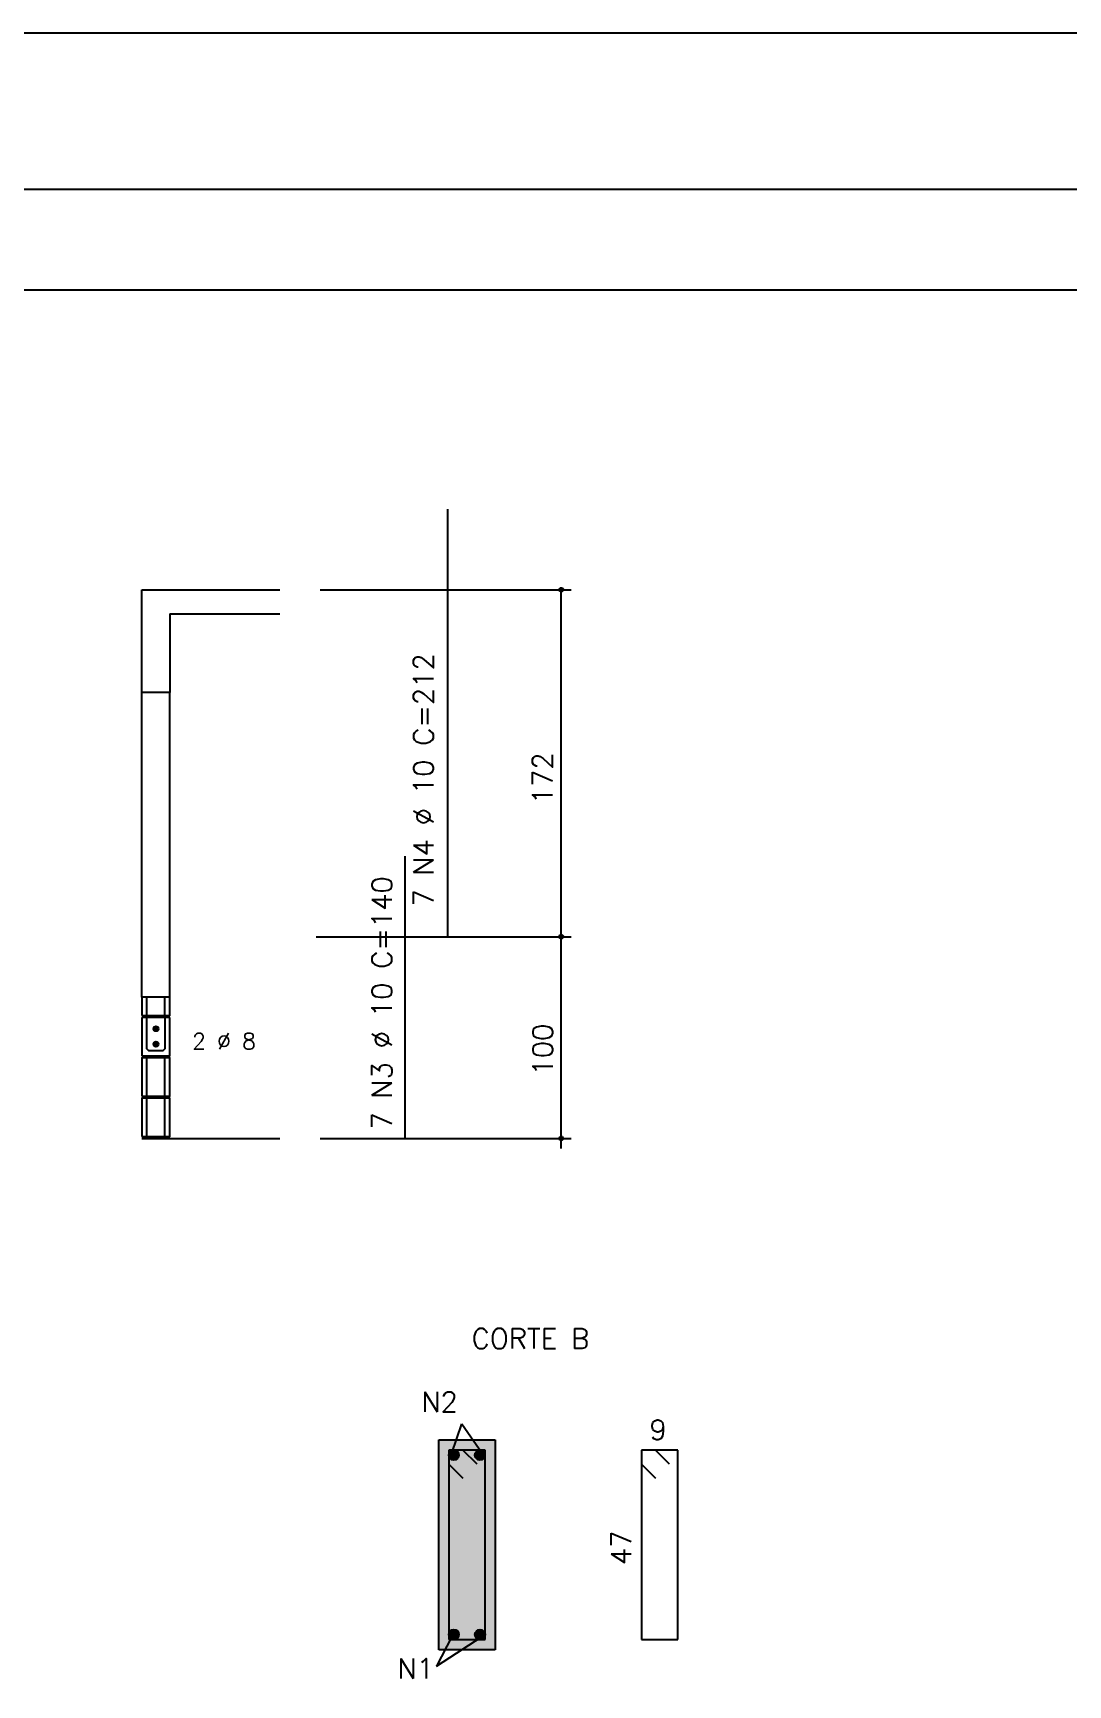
# Model space of a CAD drawing. Extents: x -1.9 to 86, y -1.6 to 61.
# Drawn here: x 59.78 to 70.04, y 44.57 to 60.95 of the extents above; entities that cross this region are included whole.
import ezdxf

# ---------------------------------------------------------------- set-up
doc = ezdxf.new("R2010")
doc.units = 0
doc.header["$MEASUREMENT"] = 0
doc.linetypes.add('HIDDEN', pattern=[9.525, 6.35, -3.175])
doc.layers.get('Defpoints').update_dxf_attribs({"linetype": 'CONTINUOUS'})
for name, color, linetype in [('27', 4, 'CONTINUOUS'), ('ARQ_FOLHA', 7, 'CONTINUOUS'), ('PENA_01', 1, 'CONTINUOUS'), ('PENA_02', 2, 'CONTINUOUS'), ('PENA_03', 3, 'CONTINUOUS'), ('PENA_05', 5, 'CONTINUOUS'), ('PENA_10', 253, 'CONTINUOUS')]:
    doc.layers.add(name, color=color, linetype=linetype)
doc.styles.get("Standard").update_dxf_attribs({"font": 'ROMANS.SHX'})

msp = doc.modelspace()

# ---------------------------------------------------------------- linework, layer by layer
at = {"layer": '27', "linetype": 'Continuous'}
for p, q in [((60.856, 51.39), (60.856, 54.41)), ((61.136, 51.39), (61.136, 54.41))]:
    msp.add_line(p, q, dxfattribs=at)
at = {"layer": 'ARQ_FOLHA', "color": 1}
for points in [[(0, 0), (84.1, 0), (84.1, 59.4), (0, 59.4)], [(2.5, 1), (83.1, 1), (83.1, 58.4), (2.5, 58.4)]]:
    msp.add_lwpolyline(points, close=True, dxfattribs=at)
at = {"layer": 'Defpoints', "color": 8, "linetype": 'HIDDEN', "ltscale": 100}
msp.add_lwpolyline([(-1.95, 60.95), (-1.95, -1.55), (86.05, -1.55), (86.05, 60.95)], close=True, dxfattribs=at)
at = {"layer": 'PENA_01', "linetype": 'Continuous'}
for p, q in [((62.627, 55.43), (65.116, 55.43)), ((65.016, 49.89), (65.016, 55.43)), ((62.585, 51.99), (65.116, 51.99)), ((62.627, 49.99), (65.116, 49.99)), ((63.801, 47.001), (64.361, 47.001)), ((63.801, 44.921), (63.801, 47.001)), ((64.361, 47.001), (64.361, 44.921)), ((64.001, 44.921), (63.801, 44.921)), ((64.361, 44.921), (64.001, 44.921))]:
    msp.add_line(p, q, dxfattribs=at)
at = {"layer": 'PENA_02', "linetype": 'Continuous'}
for centre, radius in [((65.016, 55.43), 0.02), ((65.016, 55.43), 0.01), ((65.016, 51.99), 0.02), ((65.016, 51.99), 0.01), ((65.016, 49.99), 0.02), ((65.016, 49.99), 0.01)]:
    msp.add_circle(centre, radius, dxfattribs=at)
at = {"layer": 'PENA_03', "linetype": 'Continuous'}
for p, q in [((60.856, 54.41), (60.856, 55.43)), ((60.856, 55.43), (62.227, 55.43)), ((61.136, 55.19), (61.136, 54.41)), ((61.136, 55.19), (62.227, 55.19)), ((61.136, 54.41), (60.856, 54.41)), ((60.906, 51.21), (60.906, 51.39)), ((61.086, 51.21), (61.086, 51.39)), ((61.136, 51.19), (60.856, 51.19)), ((60.856, 51.19), (60.856, 50.81)), ((60.906, 50.41), (60.906, 50.79)), ((61.086, 50.41), (61.086, 50.79)), ((60.906, 50.01), (60.906, 50.39)), ((61.086, 50.01), (61.086, 50.39)), ((60.856, 49.99), (62.227, 49.99)), ((63.931, 46.871), (64.031, 47.159)), ((64.031, 47.159), (64.231, 46.871)), ((63.931, 45.051), (63.78, 44.759)), ((63.78, 44.759), (64.231, 45.051))]:
    msp.add_line(p, q, dxfattribs=at)
for points in [[(60.856, 51.21), (61.136, 51.21), (61.136, 51.39), (60.856, 51.39), (60.856, 51.21)], [(60.856, 50.81), (61.136, 50.81), (61.136, 51.19)], [(61.086, 51.19), (61.086, 50.88), (61.066, 50.86), (60.926, 50.86), (60.906, 50.88), (60.906, 51.19)], [(60.856, 50.41), (61.136, 50.41), (61.136, 50.79), (60.856, 50.79), (60.856, 50.41)], [(60.856, 50.01), (61.136, 50.01), (61.136, 50.39), (60.856, 50.39), (60.856, 50.01)]]:
    msp.add_lwpolyline(points, dxfattribs=at)
for centre, radius in [((60.998, 51.078), 0.025), ((60.998, 50.925), 0.025), ((63.951, 46.851), 0.05), ((64.21, 46.851), 0.05), ((63.951, 45.072), 0.05), ((64.211, 45.071), 0.05)]:
    msp.add_circle(centre, radius, dxfattribs=at)
for points in [[(61.023, 51.078), (61.002, 51.103), (60.986, 51.1)], [(61.023, 51.078), (61.017, 51.094), (61.002, 51.103)], [(61.023, 51.078), (60.986, 51.1), (60.975, 51.087)], [(61.023, 51.078), (60.975, 51.087), (60.975, 51.07)], [(61.023, 51.078), (60.975, 51.07), (60.986, 51.056)], [(61.023, 50.925), (60.986, 50.947), (60.975, 50.934)], [(61.023, 51.078), (60.986, 51.056), (61.002, 51.054)], [(61.023, 50.925), (61.002, 50.95), (60.986, 50.947)], [(61.023, 51.078), (61.002, 51.054), (61.017, 51.062)], [(61.023, 50.925), (61.017, 50.941), (61.002, 50.95)], [(61.023, 51.078), (61.017, 51.062), (61.023, 51.078)], [(61.023, 50.925), (60.975, 50.934), (60.975, 50.916)], [(61.023, 50.925), (60.975, 50.916), (60.986, 50.903)], [(61.023, 50.925), (60.986, 50.903), (61.002, 50.9)], [(61.023, 50.925), (61.002, 50.9), (61.017, 50.909)], [(61.023, 50.925), (61.017, 50.909), (61.023, 50.925)], [(64.001, 46.851), (63.926, 46.894), (63.904, 46.868)], [(64.001, 46.851), (63.904, 46.868), (63.904, 46.834)], [(64.001, 46.851), (63.904, 46.834), (63.926, 46.808)], [(64.001, 46.851), (63.96, 46.9), (63.926, 46.894)], [(64.001, 46.851), (63.926, 46.808), (63.96, 46.802)], [(64.001, 46.851), (63.989, 46.883), (63.96, 46.9)], [(64.001, 46.851), (63.96, 46.802), (63.989, 46.819)], [(64.001, 46.851), (63.989, 46.819), (64.001, 46.851)], [(64.26, 46.851), (64.185, 46.895), (64.163, 46.869)], [(64.26, 46.851), (64.163, 46.869), (64.163, 46.834)], [(64.26, 46.851), (64.163, 46.834), (64.185, 46.808)], [(64.26, 46.851), (64.219, 46.901), (64.185, 46.895)], [(64.26, 46.851), (64.185, 46.808), (64.219, 46.802)], [(64.26, 46.851), (64.248, 46.884), (64.219, 46.901)], [(64.26, 46.851), (64.219, 46.802), (64.248, 46.819)], [(64.26, 46.851), (64.248, 46.819), (64.26, 46.851)], [(64.001, 45.072), (63.926, 45.115), (63.904, 45.089)], [(64.001, 45.072), (63.904, 45.089), (63.904, 45.054)], [(64.001, 45.072), (63.904, 45.054), (63.926, 45.028)], [(64.001, 45.072), (63.96, 45.121), (63.926, 45.115)], [(64.001, 45.072), (63.926, 45.028), (63.96, 45.022)], [(64.001, 45.072), (63.989, 45.104), (63.96, 45.121)], [(64.001, 45.072), (63.96, 45.022), (63.989, 45.039)], [(64.001, 45.072), (63.989, 45.039), (64.001, 45.072)], [(64.261, 45.071), (64.186, 45.115), (64.164, 45.088)], [(64.261, 45.071), (64.164, 45.088), (64.164, 45.054)], [(64.261, 45.071), (64.164, 45.054), (64.186, 45.028)], [(64.261, 45.071), (64.22, 45.121), (64.186, 45.115)], [(64.261, 45.071), (64.186, 45.028), (64.22, 45.022)], [(64.261, 45.071), (64.249, 45.104), (64.22, 45.121)], [(64.261, 45.071), (64.22, 45.022), (64.249, 45.039)], [(64.261, 45.071), (64.249, 45.039), (64.261, 45.071)]]:
    msp.add_solid(points, dxfattribs=at)
at = {"layer": 'PENA_05', "linetype": 'Continuous'}
for p, q in [((63.893, 51.99), (63.893, 56.23)), ((63.467, 49.99), (63.467, 52.79)), ((64.041, 46.901), (63.901, 46.901)), ((63.901, 46.901), (63.901, 45.021)), ((64.261, 46.901), (63.901, 46.901)), ((63.901, 46.901), (63.901, 46.761)), ((64.181, 46.761), (64.041, 46.901)), ((64.261, 45.021), (64.261, 46.901)), ((65.951, 46.901), (65.811, 46.901)), ((65.811, 46.901), (65.811, 45.021)), ((66.171, 46.901), (65.811, 46.901)), ((65.811, 46.901), (65.811, 46.761)), ((66.091, 46.761), (65.951, 46.901)), ((66.171, 45.021), (66.171, 46.901)), ((63.901, 46.761), (64.041, 46.621)), ((65.811, 46.761), (65.951, 46.621)), ((63.901, 45.021), (64.261, 45.021)), ((65.811, 45.021), (66.171, 45.021))]:
    msp.add_line(p, q, dxfattribs=at)
at = {"layer": 'PENA_10', "linetype": 'Continuous'}
for points in [[(63.801, 47.001), (64.361, 47.001), (64.361, 44.921)], [(63.801, 47.001), (64.361, 44.921), (63.801, 44.921)], [(63.801, 47.001), (63.801, 44.921), (63.801, 47.001)]]:
    msp.add_solid(points, dxfattribs=at)

# ---------------------------------------------------------------- texts
at = {"layer": 'PENA_03', "linetype": 'Continuous'}
for s, p in [('7 N4 %%c 10 C=212', (63.75, 52.289)), ('172', (64.931, 53.304)), ('7 N3 %%c 10 C=140', (63.338, 50.078)), ('100', (64.933, 50.614)), ('47', (65.711, 45.761))]:
    msp.add_text(s, height=0.2, rotation=90, dxfattribs=at).set_placement(p)
for s, height, p in [('2 %%c 8', 0.16, (61.357, 50.874)), ('CORTE B', 0.2, (64.128, 47.906)), ('N2', 0.2, (63.63, 47.278)), ('9', 0.2, (65.891, 47.001)), ('N1', 0.2, (63.393, 44.635))]:
    msp.add_text(s, height=height, dxfattribs=at).set_placement(p)

doc.saveas('drawing.dxf')
